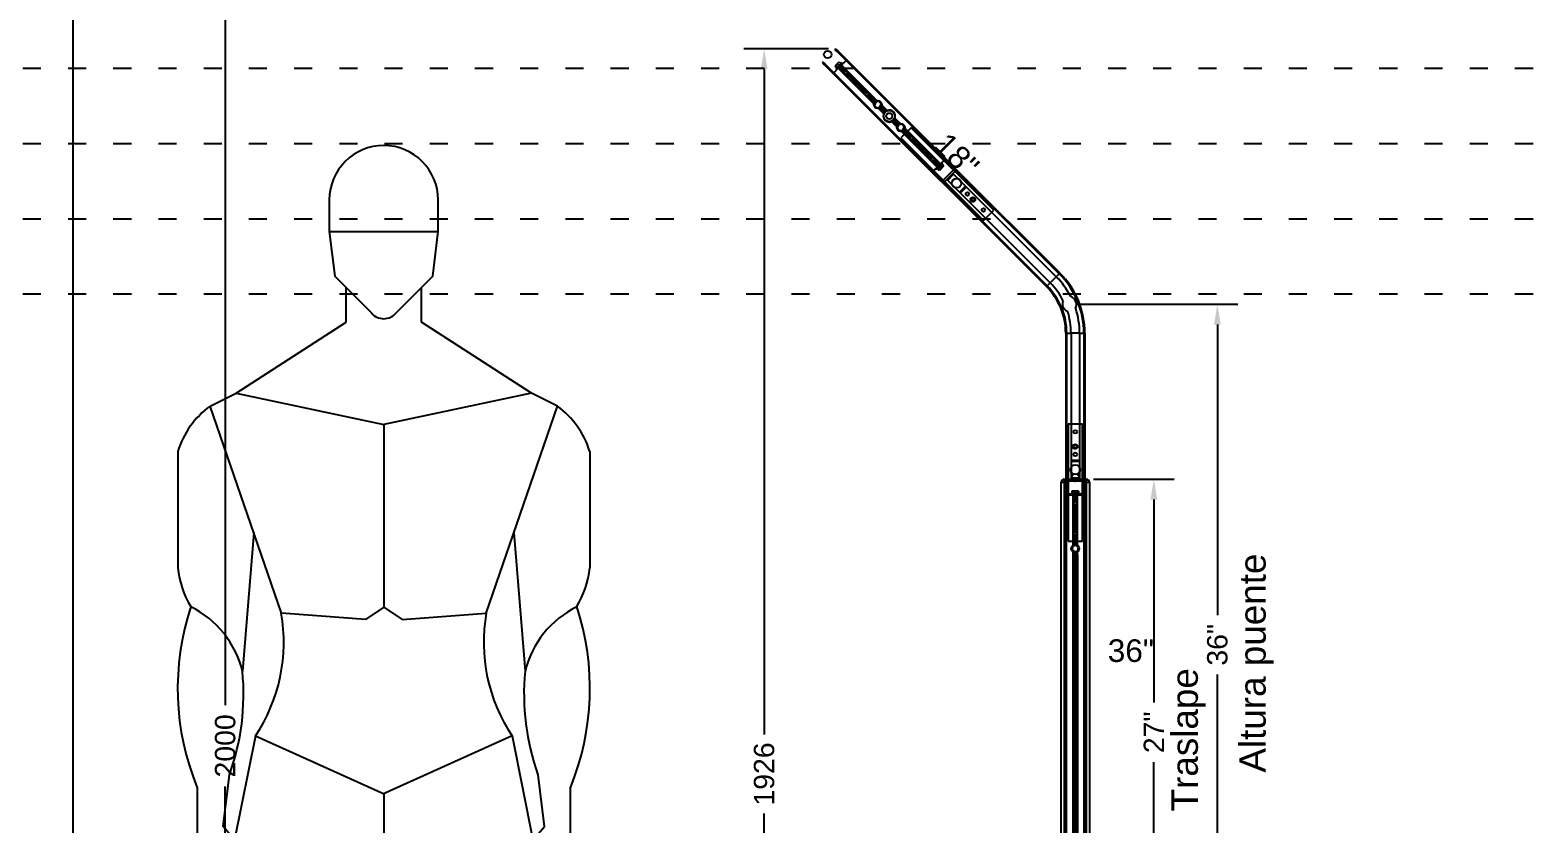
# Model space of a CAD drawing. Header units: inches. Extents: x 9936 to 27102, y -2774 to 11910.
# Drawn here: x 14456 to 16444, y 6416 to 7469 of the extents above; entities that cross this region are included whole.
import ezdxf

# ---------------------------------------------------------------- set-up
doc = ezdxf.new("R2010")
doc.units = ezdxf.units.IN
doc.header["$MEASUREMENT"] = 0
doc.linetypes.add('ACAD_ISO03W100', pattern=[30, 12, -18])
for name, color, linetype in [('COTA', 7, 'Continuous'), ('Puente', 244, 'Continuous'), ('RECTO', 20, 'Continuous'), ('TEXTO', 7, 'Continuous')]:
    doc.layers.add(name, color=color, linetype=linetype)
doc.styles.get("Standard").update_dxf_attribs({"font": 'arial.ttf'})
doc.dimstyles.get("Standard").update_dxf_attribs({"dimscale": 150, "dimtxt": 0.18, "dimasz": 0.18, "dimexe": 0.18, "dimexo": 0.0625, "dimgap": 0.09, "dimtad": 0, "dimdec": 0, "dimzin": 0, "dimdsep": 46, "dimtxsty": 'Standard', "dimcen": 0.09, "dimclrd": 1, "dimclre": 1, "dimclrt": 1, "dimadec": 0, "dimazin": 0, "dimtfac": 1, "dimtdec": 0, "dimtofl": 0, "dimtmove": 0, "dimatfit": 3, "dimfxl": 1, "dimtolj": 1, "dimtzin": 0, "dimarcsym": 0})

# ---------------------------------------------------------------- blocks, each defined once
blk = doc.blocks.new('A$C2C726D91')
at = {"layer": 'RECTO', "linetype": 'Continuous'}
for p, q in [((0, 668), (4, 668)), ((0, 4), (0, 668)), ((4, 672), (4, 668)), ((4, 672), (6, 672)), ((6, 668), (4, 668)), ((4, 668), (4, 4)), ((6, 672), (6, 670.8)), ((6, 672), (7.1, 672)), ((6, 672), (6, 668)), ((7.1, 670.8), (6, 670.8)), ((6, 670.8), (6, 668)), ((6, 668), (7.1, 668)), ((6, 4), (6, 668)), ((7.1, 672), (7.1, 670.8)), ((7.1, 670.8), (7.1, 668)), ((7.1, 4), (7.1, 668)), ((14.5, 656.3), (14.5, 653.3)), ((14.5, 656.3), (18.1, 656.3)), ((18.1, 656.3), (18.1, 653.3)), ((18.1, 656.3), (22.3, 656.3)), ((22.3, 656.3), (22.3, 653.3)), ((22.3, 656.3), (22.9, 656.3)), ((22.9, 656.3), (22.9, 653.3)), ((31.4, 672), (30.3, 672)), ((30.3, 670.8), (30.3, 672)), ((31.4, 670.8), (30.3, 670.8)), ((30.3, 668), (30.3, 670.8)), ((31.4, 668), (30.3, 668)), ((30.3, 4), (30.3, 668)), ((31.4, 672), (31.4, 670.8)), ((31.4, 668), (31.4, 672)), ((31.4, 672), (33.4, 672)), ((31.4, 670.8), (31.4, 668)), ((31.4, 4), (31.4, 668)), ((33.4, 668), (31.4, 668)), ((33.4, 668), (33.4, 672)), ((33.4, 4), (33.4, 668)), ((33.4, 668), (37.4, 668)), ((37.4, 668), (37.4, 4)), ((7.1, 651.2), (15.6, 651.2)), ((10.7, 652.2), (10.7, 651.2)), ((15.6, 652.2), (10.7, 652.2)), ((11.2, 652.7), (13.5, 652.7)), ((13.5, 653.3), (13.5, 652.3)), ((20.7, 653.3), (13.5, 653.3)), ((15.6, 652.3), (13.5, 652.3)), ((15.6, 652.3), (16.9, 652.3)), ((15.6, 652.3), (15.6, 584.2)), ((16.9, 642.1), (16.9, 652.3)), ((20.5, 652.3), (16.9, 652.3)), ((16.9, 602.1), (16.9, 637.9)), ((17.9, 651.2), (19.5, 651.2)), ((17.9, 642.6), (17.9, 651.2)), ((17.9, 602.6), (17.9, 637.4)), ((19.5, 642.6), (19.5, 651.2)), ((19.5, 602.6), (19.5, 637.4)), ((20.5, 652.3), (21.8, 652.3)), ((20.5, 652.3), (20.5, 642.1)), ((20.5, 637.9), (20.5, 602.1)), ((24, 653.3), (20.7, 653.3)), ((21.8, 584.2), (21.8, 652.3)), ((24, 652.3), (21.8, 652.3)), ((25.4, 652.2), (21.8, 652.2)), ((21.8, 651.2), (30.3, 651.2)), ((24, 652.3), (24, 653.3)), ((24, 652.7), (25, 652.7)), ((25, 652.7), (26.2, 652.7)), ((26.7, 652.2), (25.4, 652.2)), ((26.7, 651.2), (26.7, 652.2)), ((16.9, 584.9), (16.9, 597.9)), ((17.9, 585.2), (17.9, 597.4)), ((19.5, 585.2), (19.5, 597.4)), ((20.5, 597.9), (20.5, 584.9)), ((15.1, 582.8), (14.5, 578.3)), ((14.5, 578.3), (18.1, 575.5)), ((19.3, 584.5), (15.1, 582.8)), ((18.1, 575.5), (22.3, 577.2)), ((22.9, 581.7), (19.3, 584.5)), ((22.3, 577.2), (22.9, 581.7)), ((15.6, 575.8), (15.6, 572)), ((15.6, 572), (15.6, 100)), ((16.4, 572), (15.6, 572)), ((16.4, 100), (16.4, 572)), ((17.5, 572), (16.4, 572)), ((16.9, 572), (16.9, 575.1)), ((17.5, 100), (17.5, 572)), ((17.9, 184.6), (17.9, 574.8)), ((19.5, 184.6), (19.5, 574.8)), ((20, 572), (20, 100)), ((21, 572), (20, 572)), ((20.5, 575.1), (20.5, 572)), ((21, 100), (21, 572)), ((21.9, 572), (21, 572)), ((21.8, 572), (21.8, 575.8)), ((21.9, 100), (21.9, 572)), ((17.9, 179.4), (17.5, 179.5)), ((17.9, 97.2), (17.9, 179.4)), ((19.5, 184.6), (20, 184.5)), ((19.5, 97.2), (19.5, 179.4)), ((15.6, 100), (15.6, 96.2)), ((15.6, 100), (16.4, 100)), ((16.4, 100), (17.5, 100)), ((16.9, 96.9), (16.9, 100)), ((20, 100), (21, 100)), ((20.5, 100), (20.5, 96.9)), ((21, 100), (21.9, 100)), ((21.8, 96.2), (21.8, 100)), ((15.1, 94.8), (14.5, 90.3)), ((14.5, 90.3), (18.1, 87.5)), ((19.3, 96.5), (15.1, 94.8)), ((15.6, 87.8), (15.6, 19.7)), ((16.9, 74.1), (16.9, 87.1)), ((17.9, 74.6), (17.9, 86.8)), ((18.1, 87.5), (22.3, 89.2)), ((22.9, 93.7), (19.3, 96.5)), ((19.5, 74.6), (19.5, 86.8)), ((20.5, 87.1), (20.5, 74.1)), ((21.8, 19.7), (21.8, 87.8)), ((22.3, 89.2), (22.9, 93.7)), ((16.9, 19.7), (16.9, 69.9)), ((17.9, 20.8), (17.9, 69.4)), ((19.5, 20.8), (19.5, 69.4)), ((20.5, 69.9), (20.5, 19.7)), ((15.6, 20.8), (7.1, 20.8)), ((10.7, 20.8), (10.7, 19.8)), ((19.5, 20.8), (17.9, 20.8)), ((30.3, 20.8), (21.8, 20.8)), ((26.7, 19.8), (26.7, 20.8)), ((0, 4), (4, 4)), ((4, 4), (6, 4)), ((4, 4), (4, 0)), ((6, 0), (4, 0)), ((6, 4), (6, 1.2)), ((7.1, 4), (6, 4)), ((6, 4), (6, 0)), ((6, 1.2), (7.1, 1.2)), ((6, 1.2), (6, 0)), ((7.1, 0), (6, 0)), ((7.1, 4), (7.1, 1.2)), ((7.1, 1.2), (7.1, 0)), ((10.7, 19.8), (15.6, 19.8)), ((13.5, 19.3), (11.2, 19.3)), ((13.5, 19.7), (13.5, 18.7)), ((13.5, 19.7), (15.6, 19.7)), ((13.5, 18.7), (24, 18.7)), ((14.1, 15.7), (14.1, 18.7)), ((16.7, 15.7), (14.1, 15.7)), ((16.9, 19.7), (15.6, 19.7)), ((16.7, 15.7), (16.7, 18.7)), ((21.3, 15.7), (16.7, 15.7)), ((16.9, 19.7), (20.5, 19.7)), ((21.8, 19.7), (20.5, 19.7)), ((21.3, 15.7), (21.3, 18.7)), ((23.3, 15.7), (21.3, 15.7)), ((21.8, 19.8), (26.7, 19.8)), ((21.8, 19.7), (24, 19.7)), ((23.3, 15.7), (23.3, 18.7)), ((24, 18.7), (24, 19.7)), ((26.2, 19.3), (24, 19.3)), ((31.4, 4), (30.3, 4)), ((30.3, 1.2), (30.3, 4)), ((30.3, 1.2), (31.4, 1.2)), ((30.3, 0), (30.3, 1.2)), ((31.4, 0), (30.3, 0)), ((31.4, 4), (31.4, 1.2)), ((31.4, 4), (33.4, 4)), ((31.4, 0), (31.4, 4)), ((31.4, 1.2), (31.4, 0)), ((33.4, 0), (31.4, 0)), ((33.4, 4), (37.4, 4)), ((33.4, 0), (33.4, 4))]:
    blk.add_line(p, q, dxfattribs=at)
for centre, radius in [((18.7, 640), 1.98), ((18.7, 600), 1.98), ((18.7, 580), 5.25), ((18.7, 92), 5.25), ((18.7, 72), 1.98)]:
    blk.add_circle(centre, radius, dxfattribs=at)
for centre, radius, start, end in [((4, 668), 4, 90, 180), ((33.4, 668), 4, 0, 90), ((11.2, 652.2), 0.5, 90, 180), ((18.7, 640), 2.78, 130.4601, 229.5399), ((18.7, 652.9), 1.9, 198.4085, 243.4746), ((18.7, 640), 2.78, 72.2158, 107.7842), ((18.7, 640), 2.78, 252.2158, 287.7842), ((18.7, 652.9), 1.9, 296.5254, 341.5915), ((18.7, 640), 2.78, 310.4601, 49.5399), ((26.2, 652.2), 0.5, 0, 90), ((18.7, 600), 2.78, 130.4601, 229.5399), ((18.7, 600), 2.78, 72.2158, 107.7842), ((18.7, 600), 2.78, 252.2158, 287.7842), ((18.7, 600), 2.78, 310.4601, 49.5399), ((18.7, 182), 2.78, 72.2158, 107.7842), ((18.7, 182), 2.78, 252.2158, 287.7842), ((18.7, 72), 2.78, 130.4601, 229.5399), ((18.7, 72), 2.78, 72.2158, 107.7842), ((18.7, 72), 2.78, 252.2158, 287.7842), ((18.7, 72), 2.78, 310.4601, 49.5399), ((18.7, 19.1), 1.9, 116.5254, 161.5915), ((18.7, 19.1), 1.9, 18.4085, 63.4746), ((4, 4), 4, 180, 270), ((11.2, 19.8), 0.5, 180, 270), ((26.2, 19.8), 0.5, 270, 0), ((33.4, 4), 4, 270, 0)]:
    blk.add_arc(centre, radius, start, end, dxfattribs=at)
for points, knots in [([(16.9, 642.1), (17, 642.2), (17.2, 642.3), (17.5, 642.5), (17.8, 642.6), (17.9, 642.6)], [0, 0, 0, 0, 0.439174, 0.876749, 1, 1, 1, 1]), ([(17.9, 637.4), (17.7, 637.4), (17.3, 637.6), (17, 637.8), (16.9, 637.9), (16.9, 637.9)], [0, 0, 0, 0, 0.444484, 0.887819, 1, 1, 1, 1]), ([(19.5, 642.6), (19.7, 642.6), (20.1, 642.4), (20.4, 642.2), (20.5, 642.1), (20.5, 642.1)], [0, 0, 0, 0, 0.444477, 0.887819, 1, 1, 1, 1]), ([(20.5, 637.9), (20.4, 637.8), (20.2, 637.7), (19.9, 637.5), (19.6, 637.4), (19.5, 637.4)], [0, 0, 0, 0, 0.439174, 0.876749, 1, 1, 1, 1]), ([(16.9, 602.1), (17, 602.2), (17.2, 602.3), (17.5, 602.5), (17.8, 602.6), (17.9, 602.6)], [0, 0, 0, 0, 0.439174, 0.876749, 1, 1, 1, 1]), ([(17.9, 597.4), (17.7, 597.4), (17.3, 597.6), (17, 597.8), (16.9, 597.9), (16.9, 597.9)], [0, 0, 0, 0, 0.444477, 0.887819, 1, 1, 1, 1]), ([(19.5, 602.6), (19.7, 602.6), (20.1, 602.4), (20.4, 602.2), (20.5, 602.1), (20.5, 602.1)], [0, 0, 0, 0, 0.444477, 0.887819, 1, 1, 1, 1]), ([(20.5, 597.9), (20.4, 597.8), (20.2, 597.7), (19.9, 597.5), (19.6, 597.4), (19.5, 597.4)], [0, 0, 0, 0, 0.439174, 0.876749, 1, 1, 1, 1]), ([(17.5, 184.5), (17.5, 184.5), (17.6, 184.6), (17.8, 184.6), (17.9, 184.6)], [0, 0, 0, 0, 0.638363, 1, 1, 1, 1]), ([(20, 179.5), (19.9, 179.5), (19.8, 179.4), (19.6, 179.4), (19.5, 179.4)], [0, 0, 0, 0, 0.638363, 1, 1, 1, 1]), ([(16.9, 74.1), (17, 74.2), (17.2, 74.3), (17.5, 74.5), (17.8, 74.6), (17.9, 74.6)], [0, 0, 0, 0, 0.439174, 0.876749, 1, 1, 1, 1]), ([(17.9, 69.4), (17.7, 69.4), (17.3, 69.6), (17, 69.8), (16.9, 69.9), (16.9, 69.9)], [0, 0, 0, 0, 0.444477, 0.887819, 1, 1, 1, 1]), ([(19.5, 74.6), (19.7, 74.6), (20.1, 74.4), (20.4, 74.2), (20.5, 74.1), (20.5, 74.1)], [0, 0, 0, 0, 0.444477, 0.887819, 1, 1, 1, 1]), ([(20.5, 69.9), (20.4, 69.8), (20.2, 69.7), (19.9, 69.5), (19.6, 69.4), (19.5, 69.4)], [0, 0, 0, 0, 0.439174, 0.876749, 1, 1, 1, 1])]:
    blk.add_open_spline(points, degree=3, knots=knots, dxfattribs=at)
blk = doc.blocks.new('BIOMBO 54')
at = {"layer": 'RECTO', "color": 252, "true_color": 0x939598}
blk.add_circle((0, 0), 5, dxfattribs=at)
at = {"layer": 'RECTO'}
blk.add_blockref('A$C2C726D91', (-18.7, -674), dxfattribs=at)
blk = doc.blocks.new('PUENTE 135° H36 F18')
at = {"layer": 'Puente', "linetype": 'Continuous'}
for p, q in [((10016.1, -11524.8), (10015.3, -11525.5)), ((10016.2, -11526.4), (10015.3, -11525.5)), ((10016.1, -11524.8), (10016.9, -11525.6)), ((10016.2, -11526.4), (10016.9, -11525.6)), ((10018.2, -11528.4), (10016.2, -11526.4)), ((10016.9, -11525.6), (10018.9, -11527.6)), ((10018.9, -11527.6), (10018.2, -11528.4)), ((10173, -11683.2), (10018.2, -11528.4)), ((10173.8, -11682.4), (10018.9, -11527.6)), ((9998.9, -11541.9), (9998.1, -11542.7)), ((9998.1, -11542.7), (9999, -11543.5)), ((9998.9, -11541.9), (9999.7, -11542.8)), ((9999, -11543.5), (9999.7, -11542.8)), ((9999, -11543.5), (10001, -11545.5)), ((9999.7, -11542.8), (10001.7, -11544.8)), ((10001, -11545.5), (10001.7, -11544.8)), ((10155.8, -11700.4), (10001, -11545.5)), ((10156.6, -11699.6), (10001.7, -11544.8)), ((10015.4, -11547.6), (10018.2, -11544.8)), ((10015.4, -11547.6), (10017.5, -11549.8)), ((10024.1, -11543.2), (10016.6, -11550.7)), ((10018.2, -11544.8), (10021, -11542)), ((10018.2, -11544.8), (10020.3, -11547)), ((10019.8, -11548.9), (10018.9, -11549.9)), ((10022.3, -11546.4), (10019.8, -11548.9)), ((10027, -11556.1), (10019.8, -11548.9)), ((10021, -11542), (10023.1, -11544.2)), ((10022.4, -11547.8), (10021.2, -11549)), ((10027.3, -11555.1), (10021.2, -11549)), ((10023.2, -11545.5), (10022.3, -11546.4)), ((10022.3, -11546.4), (10029.5, -11553.6)), ((10028.5, -11553.9), (10022.4, -11547.8)), ((10024.8, -11544), (10023.2, -11545.5)), ((10071.4, -11593.6), (10023.2, -11545.5)), ((10030, -11540.2), (10024, -11546.3)), ((10024.8, -11544), (10024.1, -11543.2)), ((10019.6, -11550.6), (10013.6, -11556.6)), ((10016.6, -11550.7), (10017.3, -11551.4)), ((10018.9, -11549.9), (10017.3, -11551.4)), ((10018.9, -11549.9), (10067, -11598)), ((10055.3, -11584.4), (10030, -11559.1)), ((10055.6, -11583.4), (10031, -11558.8)), ((10056.8, -11582.2), (10032.2, -11557.6)), ((10032.5, -11556.6), (10057.8, -11581.9)), ((10067.4, -11596.6), (10058.3, -11587.4)), ((10067.9, -11595.7), (10059.3, -11587.1)), ((10069.1, -11594.5), (10060.5, -11585.9)), ((10060.8, -11584.9), (10070, -11594)), ((10069.4, -11595.2), (10067.6, -11599.4)), ((10067.6, -11599.4), (10070.4, -11603)), ((10073.9, -11594.6), (10069.4, -11595.2)), ((10070.4, -11603), (10075, -11602.4)), ((10073, -11604), (10075.6, -11606.6)), ((10076.7, -11598.2), (10073.9, -11594.6)), ((10076.6, -11605.7), (10074.4, -11603.6)), ((10075, -11602.4), (10076.7, -11598.2)), ((10081.2, -11609), (10075.2, -11603.1)), ((10076.2, -11606.1), (10075.6, -11606.7)), ((10075.6, -11606.7), (10080, -11611.1)), ((10076.9, -11605.3), (10076.2, -11606.1)), ((10080.4, -11610.3), (10076.2, -11606.1)), ((10082.4, -11607.8), (10076.4, -11601.9)), ((10076.9, -11601), (10079.1, -11603.2)), ((10080.9, -11609.3), (10076.9, -11605.3)), ((10080, -11602.3), (10077.4, -11599.6)), ((10079.5, -11602.8), (10078.7, -11603.6)), ((10078.7, -11603.6), (10082.7, -11607.6)), ((10080.1, -11602.2), (10079.5, -11602.8)), ((10083.7, -11607), (10079.5, -11602.8)), ((10084.4, -11606.6), (10080.1, -11602.2)), ((10090.3, -11621.4), (10094.7, -11625.8)), ((10095.3, -11625.2), (10091.1, -11621)), ((10096, -11624.4), (10092, -11620.4)), ((10098.3, -11626.1), (10092.4, -11620.2)), ((10099.5, -11624.9), (10093.6, -11619)), ((10093.8, -11618.7), (10097.8, -11622.7)), ((10098.6, -11621.9), (10094.4, -11617.7)), ((10094.7, -11625.8), (10095.3, -11625.2)), ((10094.7, -11625.7), (10097.4, -11628.4)), ((10099.1, -11621.3), (10094.8, -11616.9)), ((10095.3, -11625.2), (10096, -11624.4)), ((10097.8, -11627), (10095.6, -11624.8)), ((10097.8, -11622.7), (10098.6, -11621.9)), ((10099.8, -11625.6), (10098, -11629.8)), ((10098.2, -11622.3), (10100.4, -11624.4)), ((10098.6, -11621.9), (10099.1, -11621.3)), ((10101.8, -11624), (10099.1, -11621.4)), ((10104.3, -11625), (10099.8, -11625.6)), ((10107.1, -11628.6), (10104.3, -11625)), ((10105.4, -11632.8), (10107.1, -11628.6)), ((10098, -11629.8), (10100.8, -11633.4)), ((10100.8, -11633.4), (10105.4, -11632.8)), ((10116.4, -11629.5), (10102.9, -11643)), ((10102.9, -11643), (10212.5, -11752.6)), ((10103.4, -11634.4), (10151.5, -11682.5)), ((10114, -11643.1), (10104.8, -11634)), ((10114.3, -11642.1), (10105.6, -11633.5)), ((10115.5, -11640.9), (10106.8, -11632.3)), ((10107.3, -11631.4), (10116.5, -11640.6)), ((10155.9, -11678.1), (10107.8, -11630)), ((10226, -11739.1), (10116.4, -11629.5)), ((10142.2, -11671.4), (10116.9, -11646.1)), ((10142.5, -11670.4), (10118, -11645.8)), ((10143.7, -11669.2), (10119.2, -11644.6)), ((10119.5, -11643.6), (10144.8, -11668.9)), ((10150.7, -11681.7), (10144.7, -11687.7)), ((10152.4, -11681.6), (10145.2, -11674.4)), ((10145.4, -11687.5), (10150.3, -11682.6)), ((10158.1, -11700.2), (10145.4, -11687.5)), ((10152.3, -11680.1), (10146.3, -11674.1)), ((10153.5, -11678.9), (10147.5, -11672.9)), ((10147.8, -11671.8), (10155, -11679)), ((10150, -11684), (10151.5, -11682.5)), ((10150, -11684), (10150.7, -11684.7)), ((10153.9, -11686.1), (10150.3, -11682.6)), ((10150.7, -11684.7), (10158.1, -11677.3)), ((10153.5, -11686.1), (10151.4, -11684)), ((10152.4, -11681.6), (10151.5, -11682.5)), ((10154, -11685.7), (10151.8, -11683.6)), ((10153.5, -11678.9), (10152.3, -11680.1)), ((10152.4, -11681.6), (10155, -11679)), ((10154, -11685.7), (10153.5, -11686.1)), ((10159.5, -11680.5), (10153.9, -11686.1)), ((10157, -11682.7), (10154, -11685.7)), ((10157, -11682.7), (10154.8, -11680.6)), ((10155.9, -11678.1), (10155, -11679)), ((10161.1, -11671.3), (10155.1, -11677.4)), ((10155.9, -11677), (10160.9, -11672)), ((10155.9, -11678.1), (10157.4, -11676.6)), ((10155.9, -11677), (10159.5, -11680.5)), ((10159.5, -11680.2), (10157, -11682.7)), ((10158.1, -11677.3), (10157.4, -11676.6)), ((10159.5, -11680.2), (10157.4, -11678)), ((10158.1, -11700.2), (10173.6, -11684.7)), ((10173.6, -11684.7), (10160.9, -11672)), ((10171.7, -11690.2), (10175.7, -11686.2)), ((10173.8, -11682.4), (10173, -11683.2)), ((10175, -11685.2), (10173, -11683.2)), ((10175.4, -11686.5), (10173.6, -11684.7)), ((10173.8, -11682.4), (10175.8, -11684.4)), ((10175, -11685.2), (10175.8, -11684.4)), ((10175.8, -11686), (10175, -11685.2)), ((10312.9, -11823.3), (10175.7, -11686.2)), ((10175.8, -11684.4), (10176.6, -11685.3)), ((10176.6, -11685.3), (10175.8, -11686)), ((10313.8, -11822.4), (10176.6, -11685.3)), ((10156.6, -11699.6), (10155.8, -11700.4)), ((10155.8, -11700.4), (10157.8, -11702.4)), ((10156.6, -11699.6), (10158.6, -11701.6)), ((10157.8, -11702.4), (10158.6, -11701.6)), ((10157.8, -11702.4), (10158.7, -11703.2)), ((10159.9, -11702), (10158.1, -11700.2)), ((10158.6, -11701.6), (10159.4, -11702.5)), ((10158.7, -11703.2), (10159.4, -11702.5)), ((10295.8, -11840.4), (10158.7, -11703.2)), ((10159.6, -11702.3), (10163.6, -11698.3)), ((10296.7, -11839.5), (10159.6, -11702.3)), ((10163.6, -11698.3), (10171.7, -11690.2)), ((10300.8, -11835.5), (10163.6, -11698.3)), ((10164.7, -11699.4), (10172.7, -11691.3)), ((10308.8, -11827.4), (10171.7, -11690.2)), ((10188.5, -11707.1), (10180.5, -11715.2)), ((10189.6, -11708.2), (10181.6, -11716.2)), ((10212.5, -11752.6), (10226, -11739.1)), ((10308.8, -11827.4), (10300.8, -11835.5)), ((10308.8, -11827.4), (10312.9, -11823.3)), ((10296.7, -11839.5), (10300.8, -11835.5)), ((10321.5, -11902.3), (10322.7, -11902.3)), ((10321.5, -11902.3), (10321.5, -12096.3)), ((10322.7, -11902.3), (10322.7, -12096.3)), ((10322.7, -11902.3), (10328.5, -11902.3)), ((10328.5, -11902.3), (10328.5, -12096.3)), ((10339.9, -11902.3), (10328.5, -11902.3)), ((10339.9, -11902.3), (10339.9, -12096.3)), ((10339.9, -11902.3), (10345.6, -11902.3)), ((10345.6, -11902.3), (10346.9, -11902.3)), ((10345.6, -11902.3), (10345.6, -12096.3)), ((10346.9, -11902.3), (10346.9, -12096.3)), ((10324.6, -12023.3), (10324.6, -12178.3)), ((10343.7, -12023.3), (10324.6, -12023.3)), ((10343.7, -12178.3), (10343.7, -12023.3)), ((10328.5, -12070.9), (10339.9, -12070.9)), ((10328.5, -12072.4), (10339.9, -12072.4)), ((10321.5, -12096.3), (10322.7, -12096.3)), ((10321.5, -12096.3), (10321.5, -12097.4)), ((10321.5, -12096.3), (10322.6, -12096.3)), ((10321.5, -12096.3), (10321.5, -12100.3)), ((10322.6, -12097.4), (10321.5, -12097.4)), ((10321.5, -12097.4), (10321.5, -12100.3)), ((10321.5, -12100.3), (10322.6, -12100.3)), ((10321.5, -12764.3), (10321.5, -12100.3)), ((10322.6, -12096.3), (10322.6, -12097.4)), ((10322.6, -12097.4), (10322.6, -12100.3)), ((10322.6, -12764.3), (10322.6, -12100.3)), ((10322.7, -12096.3), (10328.5, -12096.3)), ((10323.2, -12096.3), (10323.2, -12098.8)), ((10345.2, -12098.8), (10323.2, -12098.8)), ((10323.2, -12098.8), (10323.2, -12116.8)), ((10339.9, -12094.8), (10328.5, -12094.8)), ((10339.9, -12096.3), (10328.5, -12096.3)), ((10339.9, -12096.3), (10345.6, -12096.3)), ((10345.2, -12096.3), (10345.2, -12098.8)), ((10345.2, -12098.8), (10345.2, -12116.8)), ((10345.6, -12096.3), (10346.9, -12096.3)), ((10346.9, -12096.3), (10345.8, -12096.3)), ((10345.8, -12097.4), (10345.8, -12096.3)), ((10346.9, -12097.4), (10345.8, -12097.4)), ((10345.8, -12100.3), (10345.8, -12097.4)), ((10346.9, -12100.3), (10345.8, -12100.3)), ((10345.8, -12764.3), (10345.8, -12100.3)), ((10346.9, -12096.3), (10346.9, -12097.4)), ((10346.9, -12100.3), (10346.9, -12096.3)), ((10346.9, -12097.4), (10346.9, -12100.3)), ((10346.9, -12764.3), (10346.9, -12100.3)), ((10322.6, -12117.1), (10331.1, -12117.1)), ((10330.2, -12116.8), (10323.2, -12116.8)), ((10326.2, -12116.1), (10326.2, -12117.1)), ((10331.1, -12116.1), (10326.2, -12116.1)), ((10326.7, -12115.6), (10328.9, -12115.6)), ((10328.9, -12115), (10328.9, -12116)), ((10336.2, -12115), (10328.9, -12115)), ((10331, -12116), (10328.9, -12116)), ((10329.9, -12112), (10329.9, -12115)), ((10329.9, -12112), (10333.6, -12112)), ((10330.2, -12116.8), (10330.2, -12111.8)), ((10330.2, -12111.8), (10338.1, -12111.8)), ((10331.1, -12116), (10332.4, -12116)), ((10331.1, -12116), (10331.1, -12184)), ((10332.4, -12126.2), (10332.4, -12116)), ((10336, -12116), (10332.4, -12116)), ((10333.3, -12117.1), (10335, -12117.1)), ((10333.3, -12125.6), (10333.3, -12117.1)), ((10333.6, -12112), (10333.6, -12115)), ((10333.6, -12112), (10337.8, -12112)), ((10335, -12125.6), (10335, -12117.1)), ((10336, -12116), (10337.2, -12116)), ((10336, -12116), (10336, -12126.2)), ((10339.4, -12115), (10336.2, -12115)), ((10337.2, -12184), (10337.2, -12116)), ((10339.4, -12116), (10337.2, -12116)), ((10340.9, -12116.1), (10337.2, -12116.1)), ((10337.2, -12117.1), (10345.8, -12117.1)), ((10337.8, -12112), (10337.8, -12115)), ((10337.8, -12112), (10338.4, -12112)), ((10338.1, -12111.8), (10338.1, -12116.8)), ((10345.2, -12116.8), (10338.1, -12116.8)), ((10338.4, -12112), (10338.4, -12115)), ((10339.4, -12116), (10339.4, -12115)), ((10339.4, -12115.6), (10340.4, -12115.6)), ((10340.4, -12115.6), (10341.7, -12115.6)), ((10342.2, -12116.1), (10340.9, -12116.1)), ((10342.2, -12117.1), (10342.2, -12116.1)), ((10332.4, -12166.2), (10332.4, -12130.4)), ((10333.3, -12165.6), (10333.3, -12130.9)), ((10335, -12165.6), (10335, -12130.9)), ((10336, -12130.4), (10336, -12166.2)), ((10324.6, -12178.3), (10343.7, -12178.3)), ((10330.5, -12185.5), (10329.9, -12190)), ((10334.8, -12183.7), (10330.5, -12185.5)), ((10332.4, -12183.3), (10332.4, -12170.4)), ((10333.3, -12183.1), (10333.3, -12170.9)), ((10338.4, -12186.5), (10334.8, -12183.7)), ((10335, -12183.1), (10335, -12170.9)), ((10336, -12170.4), (10336, -12183.3)), ((10329.9, -12190), (10333.6, -12192.8)), ((10331, -12196.3), (10331, -12668.3)), ((10331.8, -12196.3), (10331, -12196.3)), ((10331.1, -12192.5), (10331.1, -12196.3)), ((10331.8, -12668.3), (10331.8, -12196.3)), ((10332.9, -12196.3), (10331.8, -12196.3)), ((10332.4, -12196.3), (10332.4, -12193.2)), ((10332.9, -12668.3), (10332.9, -12196.3)), ((10333.3, -12583.6), (10333.3, -12193.5)), ((10333.6, -12192.8), (10337.8, -12191.1)), ((10335, -12583.6), (10335, -12193.5)), ((10335.4, -12196.3), (10335.4, -12668.3)), ((10336.5, -12196.3), (10335.4, -12196.3)), ((10336, -12193.2), (10336, -12196.3)), ((10336.5, -12668.3), (10336.5, -12196.3)), ((10337.3, -12196.3), (10336.5, -12196.3)), ((10337.2, -12196.3), (10337.2, -12192.5)), ((10337.3, -12668.3), (10337.3, -12196.3)), ((10337.8, -12191.1), (10338.4, -12186.5))]:
    blk.add_line(p, q, dxfattribs=at)
at = {"layer": 'Puente', "linetype": 'Continuous', "flags": 128}
for points in [[(10080.9, -11609.3), (10081.5, -11608.5), (10082.6, -11607.6)], [(10175.7, -11686.2), (10175.7, -11686.1), (10175.8, -11686), (10176, -11685.9), (10176.2, -11685.7), (10176.3, -11685.5), (10176.5, -11685.4), (10176.6, -11685.3), (10176.6, -11685.3)], [(10158.7, -11703.2), (10158.7, -11703.2), (10158.8, -11703.1), (10158.9, -11703), (10159.1, -11702.8), (10159.3, -11702.6), (10159.4, -11702.5), (10159.5, -11702.4), (10159.6, -11702.3)], [(10312.9, -11823.3), (10312.9, -11823.3), (10313, -11823.2), (10313.2, -11823.1), (10313.3, -11822.9), (10313.5, -11822.7), (10313.7, -11822.6), (10313.8, -11822.5), (10313.8, -11822.4)], [(10295.8, -11840.4), (10295.9, -11840.4), (10296, -11840.3), (10296.1, -11840.1), (10296.3, -11840), (10296.4, -11839.8), (10296.6, -11839.6), (10296.7, -11839.5), (10296.7, -11839.5)]]:
    blk.add_lwpolyline(points, dxfattribs=at)
at = {"layer": 'Puente', "color": 252, "true_color": 0x939598}
blk.add_circle((10005.7, -11532.3), 5, dxfattribs=at)
at = {"layer": 'Puente', "linetype": 'Continuous'}
for centre, radius in [((10029.7, -11556.4), 1.98), ((10058, -11584.7), 1.98), ((10072.2, -11598.8), 5.25), ((10087.4, -11614), 7.5), ((10087.4, -11614), 3.97), ((10102.6, -11629.2), 5.25), ((10116.7, -11643.3), 2.38), ((10116.7, -11643.3), 1.98), ((10145, -11671.6), 2.38), ((10145, -11671.6), 1.98), ((10154.7, -11681.3), 1.98), ((10176.6, -11703.2), 6.35), ((10191, -11717.6), 2.38), ((10198.3, -11724.9), 3.17), ((10198.5, -11725.2), 1.98), ((10212.2, -11738.8), 2.38), ((10334.2, -12033.3), 2.38), ((10334.2, -12052.9), 3.17), ((10334.2, -12063.3), 2.38), ((10334.2, -12052.6), 1.98), ((10334.2, -12083.6), 6.35), ((10334.2, -12114.6), 1.98), ((10334.2, -12128.3), 2.38), ((10334.2, -12128.3), 1.98), ((10334.2, -12188.3), 5.25), ((10334.2, -12168.3), 2.38), ((10334.2, -12168.3), 1.98)]:
    blk.add_circle(centre, radius, dxfattribs=at)
for centre, radius, start, end in [((10020.6, -11547.2), 1.9, 243.4085, 288.4746), ((10020.6, -11547.2), 1.9, 341.5254, 26.5915), ((10029.7, -11556.4), 2.78, 175.4601, 274.5399), ((10029.7, -11556.4), 2.78, 117.2158, 152.7842), ((10029.7, -11556.4), 2.78, 355.4601, 94.5399), ((10029.7, -11556.4), 2.78, 297.2158, 332.7842), ((10058, -11584.7), 2.78, 175.4601, 274.5399), ((10058, -11584.7), 2.78, 117.2158, 152.7842), ((10058, -11584.7), 2.78, 355.4601, 94.5399), ((10058, -11584.7), 2.78, 297.2158, 332.7842), ((10087.4, -11614), 8, 338.7992, 111.812), ((10087.4, -11614), 8, 158.188, 248.7992), ((10087.4, -11614), 8, 248.7992, 291.812), ((10087.4, -11614), 8, 305.7957, 323.9893), ((10116.7, -11643.3), 2.78, 175.4601, 274.5399), ((10116.7, -11643.3), 2.78, 117.2158, 152.7842), ((10116.7, -11643.3), 2.78, 355.4601, 94.5399), ((10116.7, -11643.3), 2.78, 297.2158, 332.7842), ((10145, -11671.6), 2.78, 175.4601, 274.5399), ((10145, -11671.6), 2.78, 117.2158, 152.7842), ((10145, -11671.6), 2.78, 355.4601, 94.5399), ((10145, -11671.6), 2.78, 297.2158, 332.7842), ((10154.1, -11680.7), 1.9, 161.5254, 206.5915), ((10154.1, -11680.7), 1.9, 63.4085, 108.4746), ((10234, -11902.3), 105.9, 27.3356, 45), ((10234, -11902.3), 111.6, 0, 45), ((10234, -11902.3), 112.9, 0, 45), ((10234, -11902.3), 87.5, 0, 45), ((10234, -11902.3), 88.8, 0, 45), ((10234, -11902.3), 94.5, 26.9955, 45), ((10326.5, -11863.9), 9.53, 151.4511, 253.5485), ((10324.3, -11864.5), 11.5, 334.377, 70.9919), ((10234, -11902.3), 94.5, 0, 18.004), ((10234, -11902.3), 105.9, 0, 18.0333), ((10326.7, -12116.1), 0.5, 90, 180), ((10334.2, -12115.4), 1.9, 198.4085, 243.4746), ((10334.2, -12128.3), 2.78, 72.2158, 107.7842), ((10334.2, -12115.4), 1.9, 296.5254, 341.5915), ((10341.7, -12116.1), 0.5, 0, 90), ((10334.2, -12128.3), 2.78, 130.4601, 229.5399), ((10334.2, -12128.3), 2.78, 252.2158, 287.7842), ((10334.2, -12128.3), 2.78, 310.4601, 49.5399), ((10334.2, -12168.3), 2.78, 72.2158, 107.7842), ((10334.2, -12168.3), 2.78, 130.4601, 229.5399), ((10334.2, -12168.3), 2.78, 252.2158, 287.7842), ((10334.2, -12168.3), 2.78, 310.4601, 49.5399)]:
    blk.add_arc(centre, radius, start, end, dxfattribs=at)
for points, knots in [([(10027, -11556.1), (10027, -11556), (10027, -11555.8), (10027.1, -11555.4), (10027.3, -11555.1), (10027.3, -11555.1)], [0, 0, 0, 0, 0.439168, 0.876746, 1, 1, 1, 1]), ([(10028.5, -11553.9), (10028.7, -11553.8), (10029, -11553.7), (10029.4, -11553.6), (10029.5, -11553.6), (10029.5, -11553.6)], [0, 0, 0, 0, 0.444486, 0.887827, 1, 1, 1, 1]), ([(10031, -11558.8), (10030.8, -11558.9), (10030.5, -11559.1), (10030.1, -11559.1), (10030, -11559.1), (10030, -11559.1)], [0, 0, 0, 0, 0.444486, 0.887826, 1, 1, 1, 1]), ([(10032.5, -11556.6), (10032.5, -11556.7), (10032.5, -11556.9), (10032.4, -11557.3), (10032.2, -11557.6), (10032.2, -11557.6)], [0, 0, 0, 0, 0.439168, 0.876746, 1, 1, 1, 1]), ([(10055.3, -11584.4), (10055.3, -11584.3), (10055.3, -11584.1), (10055.4, -11583.7), (10055.5, -11583.4), (10055.6, -11583.4)], [0, 0, 0, 0, 0.439169, 0.876746, 1, 1, 1, 1]), ([(10056.8, -11582.2), (10056.9, -11582.1), (10057.3, -11581.9), (10057.7, -11581.9), (10057.8, -11581.9), (10057.8, -11581.9)], [0, 0, 0, 0, 0.4444853, 0.8878257, 1, 1, 1, 1]), ([(10059.3, -11587.1), (10059.1, -11587.2), (10058.7, -11587.4), (10058.4, -11587.4), (10058.3, -11587.4), (10058.3, -11587.4)], [0, 0, 0, 0, 0.4444856, 0.8878263, 1, 1, 1, 1]), ([(10060.8, -11584.9), (10060.8, -11585), (10060.8, -11585.2), (10060.6, -11585.6), (10060.5, -11585.9), (10060.5, -11585.9)], [0, 0, 0, 0, 0.439168, 0.876746, 1, 1, 1, 1]), ([(10082.7, -11607.6), (10082.7, -11607.6), (10082.7, -11607.6), (10082.8, -11607.5), (10082.9, -11607.4), (10083.1, -11607.3), (10083.3, -11607.2), (10083.5, -11607.1), (10083.6, -11607), (10083.7, -11607), (10083.7, -11607)], [0, 0, 0, 0, 0.109514, 0.245527, 0.382033, 0.519934, 0.660409, 0.80429, 0.950716, 1, 1, 1, 1]), ([(10083.7, -11607), (10083.9, -11606.9), (10084.2, -11606.7), (10084.5, -11606.6), (10084.4, -11606.6), (10084.4, -11606.6)], [0, 0, 0, 0, 0.455738, 0.91249, 1, 1, 1, 1]), ([(10080, -11611), (10080, -11611), (10080, -11611.1), (10080.1, -11610.9), (10080.3, -11610.5), (10080.4, -11610.3)], [0, 0, 0, 0, 0.104938, 0.526234, 1, 1, 1, 1]), ([(10080.4, -11610.3), (10080.4, -11610.2), (10080.4, -11610.1), (10080.5, -11609.9), (10080.7, -11609.8), (10080.8, -11609.6), (10080.9, -11609.4), (10080.9, -11609.4), (10081, -11609.3), (10080.9, -11609.3), (10080.9, -11609.3)], [0, 0, 0, 0, 0.1448116, 0.2895233, 0.4361959, 0.5813773, 0.7230759, 0.8617151, 0.9985819, 1, 1, 1, 1]), ([(10091.1, -11621), (10090.9, -11621.1), (10090.5, -11621.3), (10090.3, -11621.4), (10090.3, -11621.4), (10090.3, -11621.4)], [0, 0, 0, 0, 0.455738, 0.91249, 1, 1, 1, 1]), ([(10092, -11620.4), (10092, -11620.4), (10092, -11620.4), (10092, -11620.5), (10091.8, -11620.6), (10091.7, -11620.7), (10091.5, -11620.8), (10091.3, -11620.9), (10091.2, -11621), (10091.1, -11621), (10091.1, -11621)], [0, 0, 0, 0, 0.109514, 0.245527, 0.382033, 0.519934, 0.660409, 0.80429, 0.950716, 1, 1, 1, 1]), ([(10094.4, -11617.7), (10094.4, -11617.8), (10094.3, -11617.9), (10094.2, -11618), (10094.1, -11618.2), (10094, -11618.4), (10093.9, -11618.5), (10093.8, -11618.6), (10093.8, -11618.7), (10093.8, -11618.7), (10093.8, -11618.7)], [0, 0, 0, 0, 0.1448116, 0.2895233, 0.4361959, 0.5813773, 0.7230759, 0.8617151, 0.9985819, 1, 1, 1, 1]), ([(10094.7, -11617), (10094.7, -11616.9), (10094.8, -11616.9), (10094.7, -11617.1), (10094.5, -11617.5), (10094.4, -11617.7)], [0, 0, 0, 0, 0.104938, 0.526234, 1, 1, 1, 1]), ([(10114, -11643.1), (10114, -11643), (10114, -11642.8), (10114.1, -11642.4), (10114.2, -11642.1), (10114.3, -11642.1)], [0, 0, 0, 0, 0.439168, 0.876746, 1, 1, 1, 1]), ([(10115.5, -11640.9), (10115.6, -11640.8), (10116, -11640.6), (10116.4, -11640.6), (10116.5, -11640.6), (10116.5, -11640.6)], [0, 0, 0, 0, 0.4444856, 0.8878263, 1, 1, 1, 1]), ([(10118, -11645.8), (10117.8, -11645.9), (10117.4, -11646.1), (10117.1, -11646.1), (10117, -11646.1), (10116.9, -11646.1)], [0, 0, 0, 0, 0.4444853, 0.8878257, 1, 1, 1, 1]), ([(10119.5, -11643.6), (10119.5, -11643.7), (10119.5, -11643.9), (10119.3, -11644.3), (10119.2, -11644.6), (10119.2, -11644.6)], [0, 0, 0, 0, 0.439169, 0.876746, 1, 1, 1, 1]), ([(10142.2, -11671.4), (10142.2, -11671.3), (10142.3, -11671.1), (10142.4, -11670.6), (10142.5, -11670.4), (10142.5, -11670.4)], [0, 0, 0, 0, 0.439168, 0.876746, 1, 1, 1, 1]), ([(10143.7, -11669.2), (10143.9, -11669.1), (10144.3, -11668.9), (10144.6, -11668.9), (10144.8, -11668.9), (10144.8, -11668.9)], [0, 0, 0, 0, 0.444486, 0.887826, 1, 1, 1, 1]), ([(10146.3, -11674.1), (10146.1, -11674.2), (10145.7, -11674.3), (10145.4, -11674.4), (10145.3, -11674.4), (10145.2, -11674.4)], [0, 0, 0, 0, 0.444486, 0.887827, 1, 1, 1, 1]), ([(10147.8, -11671.8), (10147.8, -11672), (10147.7, -11672.2), (10147.6, -11672.6), (10147.5, -11672.8), (10147.5, -11672.9)], [0, 0, 0, 0, 0.439168, 0.876746, 1, 1, 1, 1]), ([(10332.4, -12126.2), (10332.4, -12126.1), (10332.6, -12125.9), (10333, -12125.7), (10333.3, -12125.6), (10333.3, -12125.6)], [0, 0, 0, 0, 0.439174, 0.876749, 1, 1, 1, 1]), ([(10335, -12125.6), (10335.2, -12125.7), (10335.6, -12125.9), (10335.8, -12126.1), (10335.9, -12126.1), (10336, -12126.2)], [0, 0, 0, 0, 0.444477, 0.887819, 1, 1, 1, 1]), ([(10333.3, -12130.9), (10333.1, -12130.8), (10332.7, -12130.7), (10332.5, -12130.5), (10332.4, -12130.4), (10332.4, -12130.4)], [0, 0, 0, 0, 0.444484, 0.887819, 1, 1, 1, 1]), ([(10336, -12130.4), (10335.9, -12130.5), (10335.7, -12130.6), (10335.3, -12130.8), (10335.1, -12130.9), (10335, -12130.9)], [0, 0, 0, 0, 0.439174, 0.876749, 1, 1, 1, 1]), ([(10332.4, -12166.2), (10332.4, -12166.1), (10332.6, -12165.9), (10333, -12165.7), (10333.3, -12165.6), (10333.3, -12165.6)], [0, 0, 0, 0, 0.439174, 0.876749, 1, 1, 1, 1]), ([(10335, -12165.6), (10335.2, -12165.7), (10335.6, -12165.9), (10335.8, -12166.1), (10335.9, -12166.1), (10336, -12166.2)], [0, 0, 0, 0, 0.444477, 0.887819, 1, 1, 1, 1]), ([(10333.3, -12170.9), (10333.1, -12170.8), (10332.7, -12170.7), (10332.5, -12170.5), (10332.4, -12170.4), (10332.4, -12170.4)], [0, 0, 0, 0, 0.444477, 0.887819, 1, 1, 1, 1]), ([(10336, -12170.4), (10335.9, -12170.5), (10335.7, -12170.6), (10335.3, -12170.8), (10335.1, -12170.9), (10335, -12170.9)], [0, 0, 0, 0, 0.439174, 0.876749, 1, 1, 1, 1])]:
    blk.add_open_spline(points, degree=3, knots=knots, dxfattribs=at)
at = {"layer": 'Puente', "color": 251, "true_color": 0x636466, "insert": (10159.5, -11626.9), "char_height": 30, "attachment_point": 1, "rotation": 315}
blk.add_mtext_dynamic_manual_height_columns('\\pi9.14435;18"', width=73.255, gutter_width=15.9, heights=[30.6], dxfattribs=at)
at = {"layer": 'Puente', "color": 251, "true_color": 0x636466, "insert": (10369.5, -12308.8), "char_height": 30, "attachment_point": 1}
blk.add_mtext_dynamic_manual_height_columns('\\pi7.74258;36"', width=73.255, gutter_width=15.9, heights=[30.6], dxfattribs=at)
blk = doc.blocks.new('*D40')
at = {"layer": 'Defpoints', "color": 0, "transparency": 16777216}
for p in [(15525, 7443.5), (15430.2, 5518), (15831, 5518)]:
    blk.add_point(p, dxfattribs=at)
at = {"layer": 'TEXTO', "color": 1, "lineweight": -2, "transparency": 16777216}
for p, q in [((15515.6, 7443.5), (15403.2, 7443.5)), ((15430.2, 7416.5), (15430.2, 6533.3)), ((15430.2, 5545), (15430.2, 6428.2)), ((15821.6, 5518), (15403.2, 5518))]:
    blk.add_line(p, q, dxfattribs=at)
at = {"layer": 'TEXTO', "color": 1, "transparency": 16777216}
for points in [[(15425.7, 7416.5), (15434.7, 7416.5), (15430.2, 7443.5)], [(15425.7, 5545), (15434.7, 5545), (15430.2, 5518)]]:
    blk.add_solid(points, dxfattribs=at)
at = {"layer": 'TEXTO', "color": 1, "transparency": 16777216, "insert": (15430.2, 6480.7), "char_height": 27, "attachment_point": 5, "rotation": 90}
blk.add_mtext('\\A1;1926', dxfattribs=at)
blk = doc.blocks.new('*D48')
at = {"layer": 'Defpoints', "color": 0, "transparency": 16777216}
for p in [(14715.1, 7518), (14715.1, 5518), (15831, 5518)]:
    blk.add_point(p, dxfattribs=at)
at = {"layer": 'TEXTO', "color": 1, "lineweight": -2, "transparency": 16777216}
for p, q in [((14705.7, 7518), (14688.1, 7518)), ((14715.1, 7491), (14715.1, 6572)), ((14715.1, 5545), (14715.1, 6464)), ((15821.6, 5518), (14688.1, 5518))]:
    blk.add_line(p, q, dxfattribs=at)
at = {"layer": 'TEXTO', "color": 1, "transparency": 16777216}
for points in [[(14710.6, 7491), (14719.6, 7491), (14715.1, 7518)], [(14710.6, 5545), (14719.6, 5545), (14715.1, 5518)]]:
    blk.add_solid(points, dxfattribs=at)
at = {"layer": 'TEXTO', "color": 1, "transparency": 16777216, "insert": (14715.1, 6518), "char_height": 27, "attachment_point": 5, "rotation": 90}
blk.add_mtext('\\A1;2000', dxfattribs=at)
blk = doc.blocks.new('A$C4D5502E0')
for p, q in [((758.9, 1699.9), (906.3, 1699.9)), ((782, 1578.5), (782, 1624.7)), ((883.1, 1578.5), (883.1, 1624.7)), ((634.6, 1483.1), (782, 1578.5)), ((1030.6, 1483.1), (883.1, 1578.5)), ((599.9, 1465.7), (634.6, 1483.1)), ((634.6, 1483.1), (832.6, 1441.2)), ((1030.6, 1483.1), (832.6, 1441.2)), ((1065.3, 1465.7), (1030.6, 1483.1)), ((695.3, 1188.2), (599.9, 1465.7)), ((969.9, 1188.2), (1065.3, 1465.7)), ((832.6, 1441.2), (832.6, 1196.1)), ((832.6, 1441.2), (832.6, 1196.1)), ((556.5, 1405), (556.5, 1248.9)), ((1108.6, 1405), (1108.6, 1248.9)), ((658.2, 1296.1), (643.2, 1110.1)), ((1007, 1296.1), (1021.9, 1110.1)), ((808, 1179.5), (695.3, 1188.2)), ((832.6, 1196.1), (808, 1179.5)), ((832.6, 1196.1), (857.1, 1179.5)), ((857.1, 1179.5), (969.9, 1188.2)), ((660.6, 1023.4), (632.7, 883.9)), ((660.6, 1023.4), (834, 945.4)), ((1004.6, 1023.4), (831.1, 945.4)), ((1004.6, 1023.4), (1032.5, 883.9)), ((832.6, 946), (832.6, 790.7)), ((832.6, 946), (832.6, 790.7))]:
    blk.add_line(p, q)
at = {"color": 7}
blk.add_line((832.6, 946), (832.6, 790.7), dxfattribs=at)
blk.add_lwpolyline([(849.2, 1590.8), (898.3, 1639.9), (905.5, 1699.9), (905.5, 1742.3, 1), (759.6, 1742.3), (759.6, 1699.9), (766.8, 1639.9), (816, 1590.8, 0.470233)], format="xyb", close=True)
for points in [[(582.5, 954), (582.5, 858.6), (591.2, 780.6), (634.6, 719.9), (660.6, 711.2), (695.3, 711.2), (651.9, 754.6), (643.2, 771.9), (643.2, 806.6), (669.3, 763.2), (677.9, 763.2), (669.3, 841.3), (617.2, 902), (625.9, 971.4)], [(1082.6, 954), (1082.6, 858.6), (1073.9, 780.6), (1030.6, 719.9), (1004.6, 711.2), (969.9, 711.2), (1013.2, 754.6), (1021.9, 771.9), (1021.9, 806.6), (995.9, 763.2), (987.2, 763.2), (995.9, 841.3), (1047.9, 902), (1039.3, 971.4)]]:
    blk.add_lwpolyline(points)
for centre, radius, start, end in [((669.3, 1370.3), 118, 126.0274, 162.8973), ((995.9, 1370.3), 118, 17.1027, 53.9726), ((682.3, 1261.9), 126.4, 185.9061, 210.9638), ((982.9, 1261.9), 126.4, 329.0362, 354.0939), ((907.8, 1087.2), 351.5, 161.8205, 202.2703), ((514.6, 1078.3), 132.5, 13.8847, 63.4349), ((471.9, 1149.2), 226.7, 326.3099, 9.9128), ((1193.2, 1149.2), 226.7, 170.0872, 213.6901), ((1150.6, 1078.3), 132.5, 116.5651, 166.1153), ((757.4, 1087.2), 351.5, 337.7297, 18.1795), ((322.3, 1079.8), 322.3, 340.3462, 5.4038), ((1342.8, 1079.8), 322.3, 174.5962, 199.6538)]:
    blk.add_arc(centre, radius, start, end)
blk = doc.blocks.new('*D58')
at = {"layer": 'Defpoints', "color": 0, "transparency": 16777216}
for p in [(15857.7, 6872), (15947.3, 6872), (15857.7, 6200)]:
    blk.add_point(p, dxfattribs=at)
at = {"layer": 'TEXTO', "color": 1, "lineweight": -2, "transparency": 16777216}
for p, q in [((15867.1, 6872), (15974.3, 6872)), ((15947.3, 6845), (15947.3, 6575.7)), ((15947.3, 6227), (15947.3, 6496.2)), ((15867.1, 6200), (15974.3, 6200))]:
    blk.add_line(p, q, dxfattribs=at)
at = {"layer": 'TEXTO', "color": 1, "transparency": 16777216}
for points in [[(15942.8, 6845), (15951.8, 6845), (15947.3, 6872)], [(15942.8, 6227), (15951.8, 6227), (15947.3, 6200)]]:
    blk.add_solid(points, dxfattribs=at)
at = {"layer": 'TEXTO', "color": 1, "transparency": 16777216, "insert": (15947.3, 6536), "char_height": 27, "attachment_point": 5, "rotation": 90}
blk.add_mtext('\\A1;27"', dxfattribs=at)
blk = doc.blocks.new('*D59')
at = {"layer": 'Defpoints', "color": 0, "transparency": 16777216}
for p in [(15835.4, 7104.3), (16031.6, 7104.3), (15857.7, 6200)]:
    blk.add_point(p, dxfattribs=at)
at = {"layer": 'TEXTO', "color": 1, "lineweight": -2, "transparency": 16777216}
for p, q in [((15844.8, 7104.3), (16058.6, 7104.3)), ((16031.6, 7077.3), (16031.6, 6691.6)), ((16031.6, 6227), (16031.6, 6612.7)), ((15867.1, 6200), (16058.6, 6200))]:
    blk.add_line(p, q, dxfattribs=at)
at = {"layer": 'TEXTO', "color": 1, "transparency": 16777216}
for points in [[(16027.1, 7077.3), (16036.1, 7077.3), (16031.6, 7104.3)], [(16027.1, 6227), (16036.1, 6227), (16031.6, 6200)]]:
    blk.add_solid(points, dxfattribs=at)
at = {"layer": 'TEXTO', "color": 1, "transparency": 16777216, "insert": (16031.6, 6652.2), "char_height": 27, "attachment_point": 5, "rotation": 90}
blk.add_mtext('\\A1;36"', dxfattribs=at)

msp = doc.modelspace()

# ---------------------------------------------------------------- linework, layer by layer
at = {"layer": 'COTA', "color": 251, "linetype": 'ACAD_ISO03W100', "ltscale": 2, "true_color": 0x636466}
for p, q in [((10426.463, 7417.982), (22729.114, 7417.982)), ((10426.463, 7317.982), (22729.114, 7317.982)), ((10426.463, 7217.982), (22729.114, 7217.982)), ((10426.463, 7117.982), (22729.114, 7117.982))]:
    msp.add_line(p, q, dxfattribs=at)
at = {"layer": 'COTA'}
msp.add_lwpolyline([(14513.114, 8562.927), (18563.941, 8562.927), (18563.941, 5355), (14513.114, 5355)], close=True, dxfattribs=at)

# ---------------------------------------------------------------- block references
at = {"xscale": 0.99, "yscale": 0.99, "zscale": 0.99}
msp.add_blockref('A$C4D5502E0', (14101.173, 5517.982), dxfattribs=at)
at = {"layer": 'COTA'}
msp.add_blockref('BIOMBO 54', (15843.008, 6873.982), dxfattribs=at)
at = {"layer": 'Puente'}
msp.add_blockref('PUENTE 135° H36 F18', (5508.851, 18968.258), dxfattribs=at)

# ---------------------------------------------------------------- texts
at = {"layer": 'TEXTO', "char_height": 35, "attachment_point": 1, "rotation": 90}
for s, insert in [('Altura puente', (16060.656, 6482.5)), ('Traslape', (15970.656, 6431))]:
    msp.add_mtext_dynamic_manual_height_columns(s, width=307, gutter_width=1, heights=[0], dxfattribs=dict(at, insert=insert))

# ---------------------------------------------------------------- dimensions: what is measured, and where the dimension line sits
at = {"layer": 'TEXTO'}
for base, p1, picture, middle in [((14715.074, 5517.982), (14715.074, 7517.982), '*D48', (14715.074, 6517.982)), ((15430.208, 5517.982), (15524.951, 7443.499), '*D40', (15430.208, 6480.74))]:
    dim = msp.add_linear_dim(base=base, p1=p1, p2=(15831.008, 5517.982), angle=90, dimstyle='Standard', dxfattribs=at)
    dim.commit()
    dim.dimension.update_dxf_attribs({"geometry": picture, "text_midpoint": middle})
for base, p2, text, picture, middle in [((16031.593, 7104.321), (15835.378, 7104.321), '36"', '*D59', (16031.593, 6652.152)), ((15947.269, 6871.982), (15857.708, 6871.982), '27"', '*D58', (15947.269, 6535.982))]:
    dim = msp.add_linear_dim(base=base, p1=(15857.708, 6199.982), p2=p2, angle=90, text=text, dimstyle='Standard', dxfattribs=at)
    dim.commit()
    dim.dimension.update_dxf_attribs({"geometry": picture, "text_midpoint": middle})

doc.saveas('drawing.dxf')
